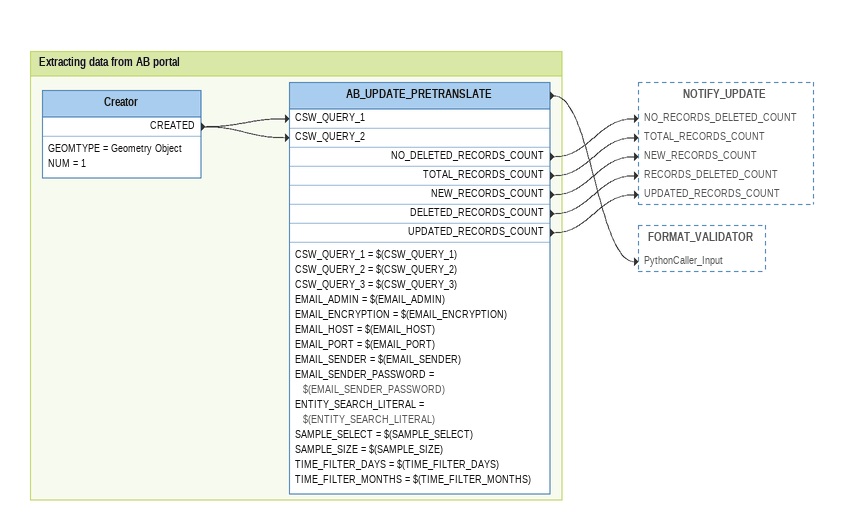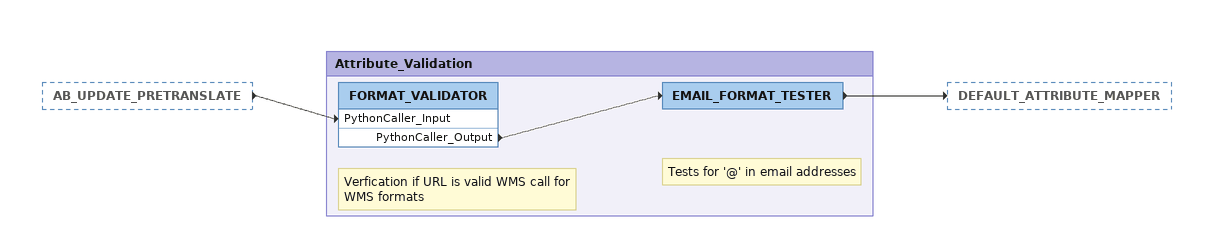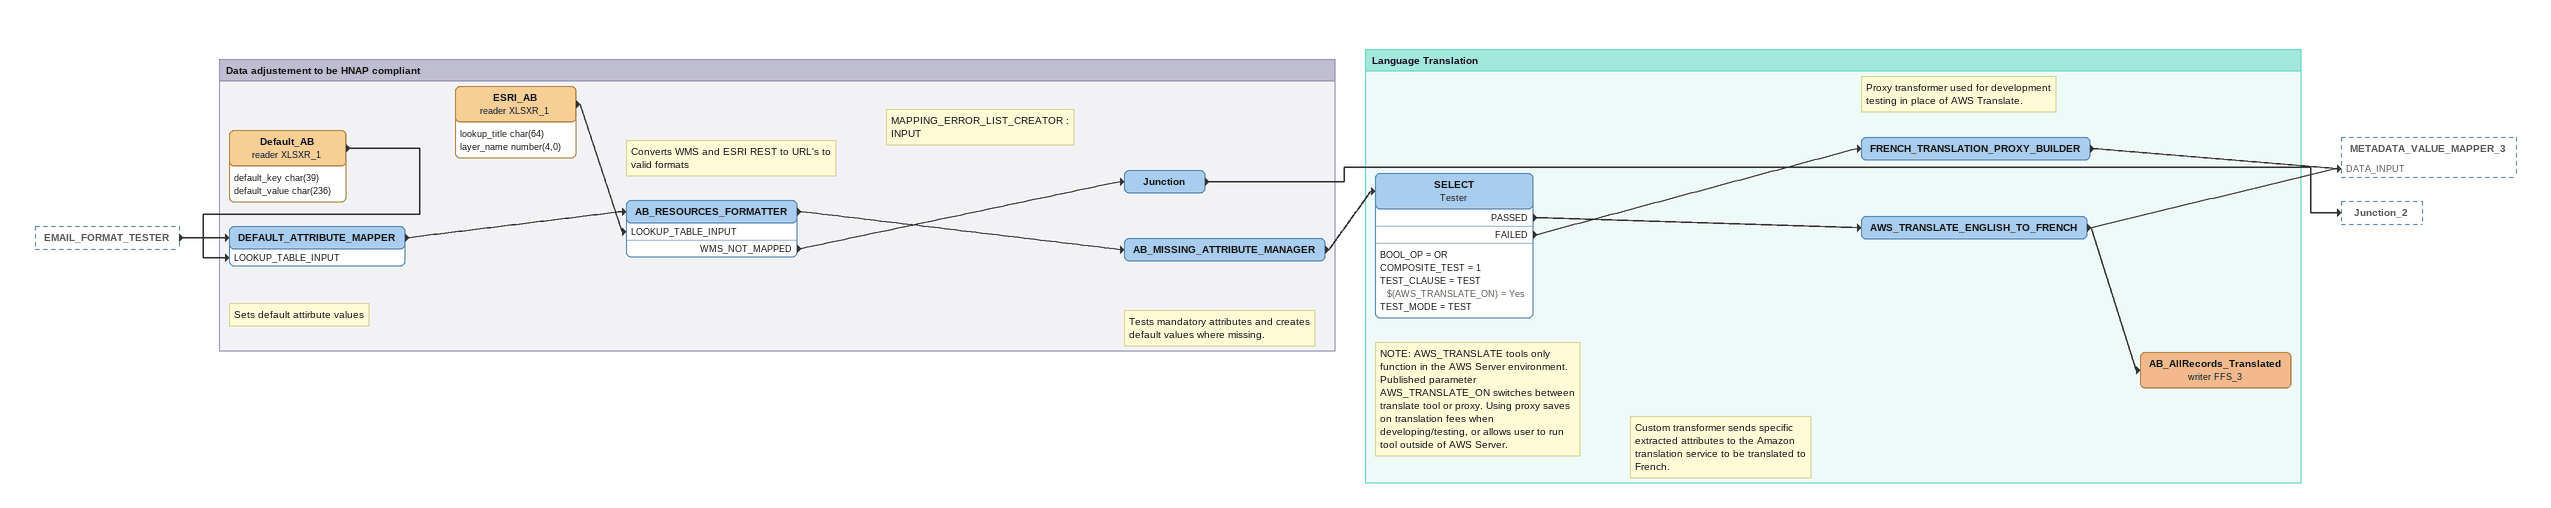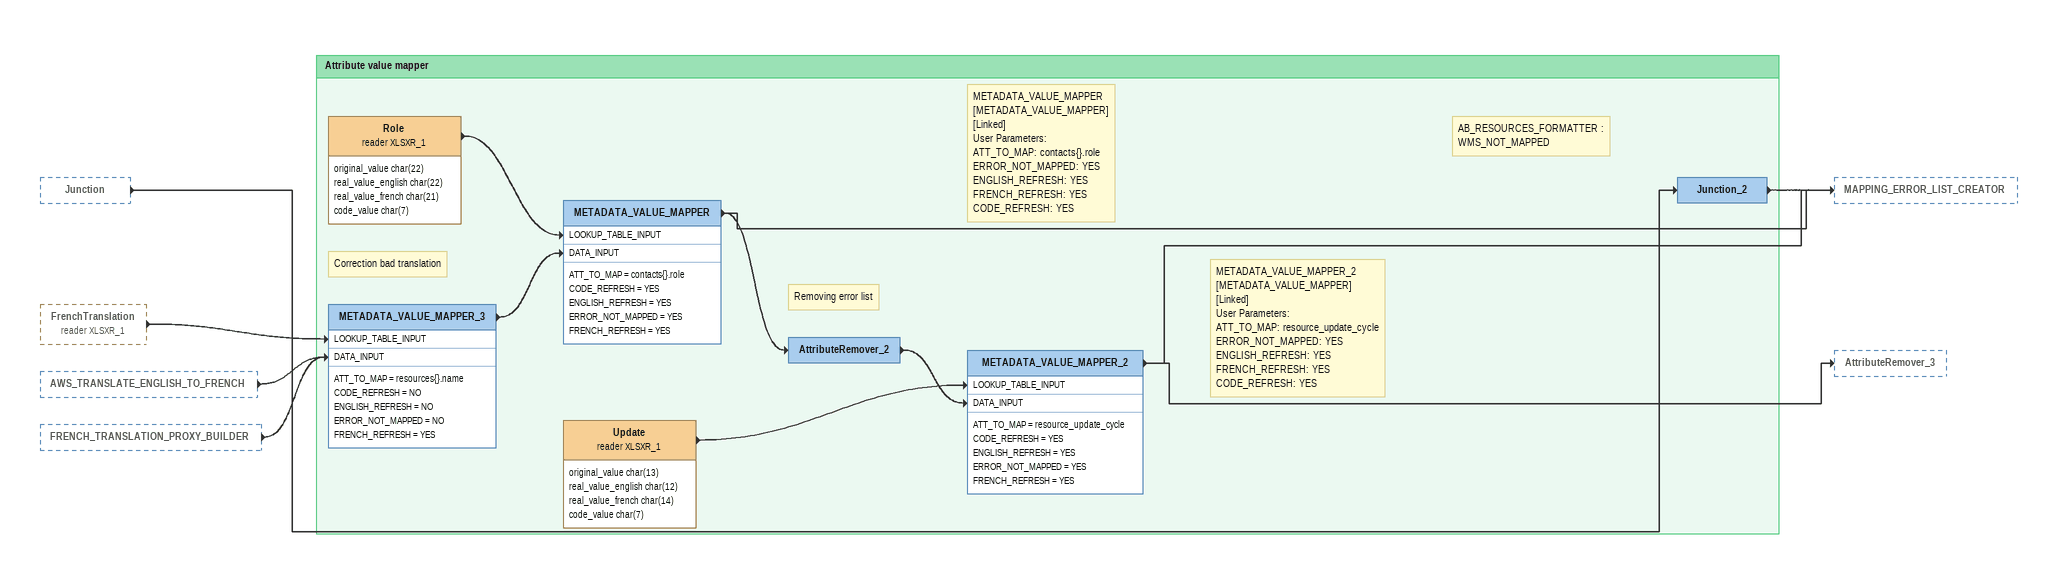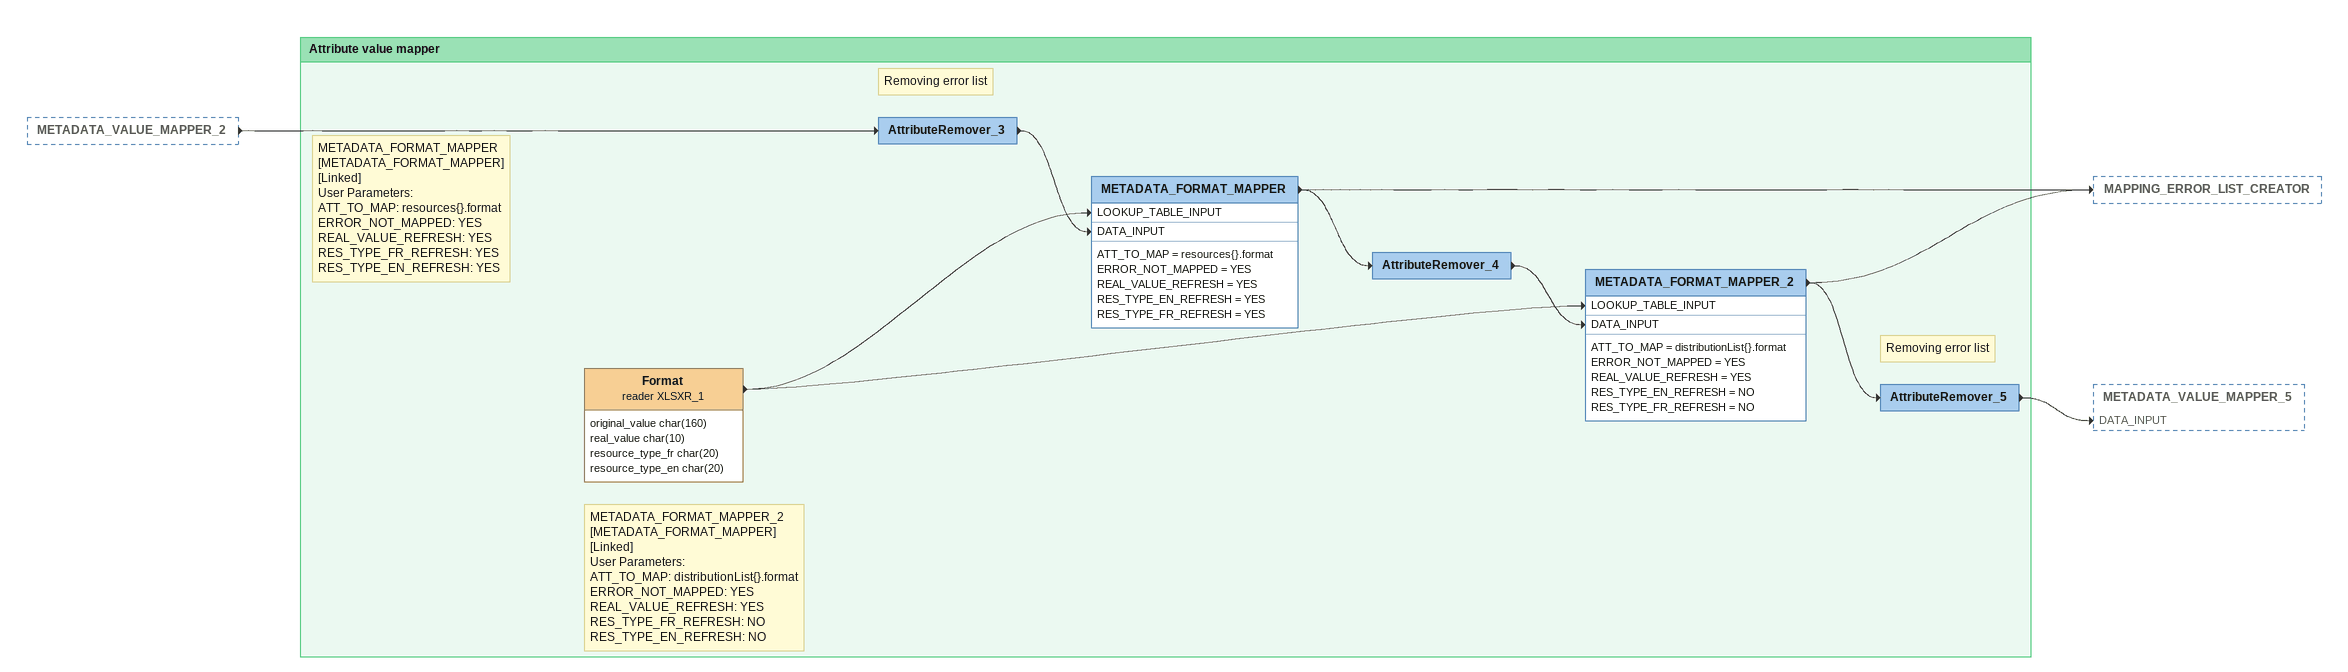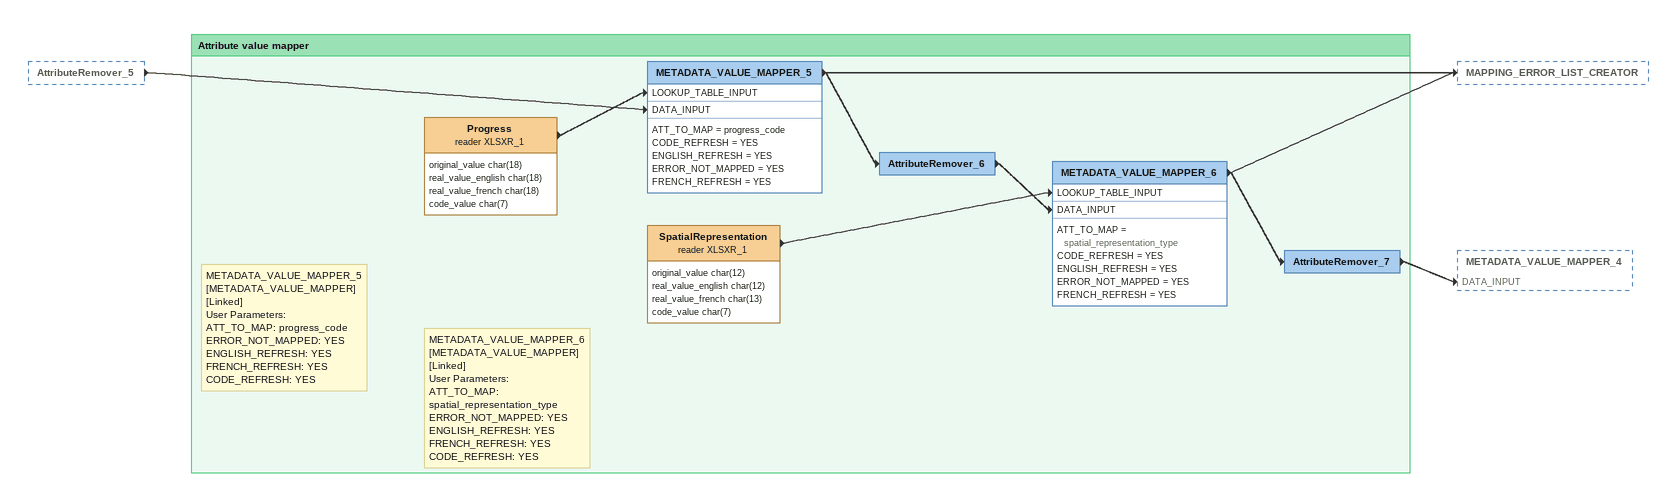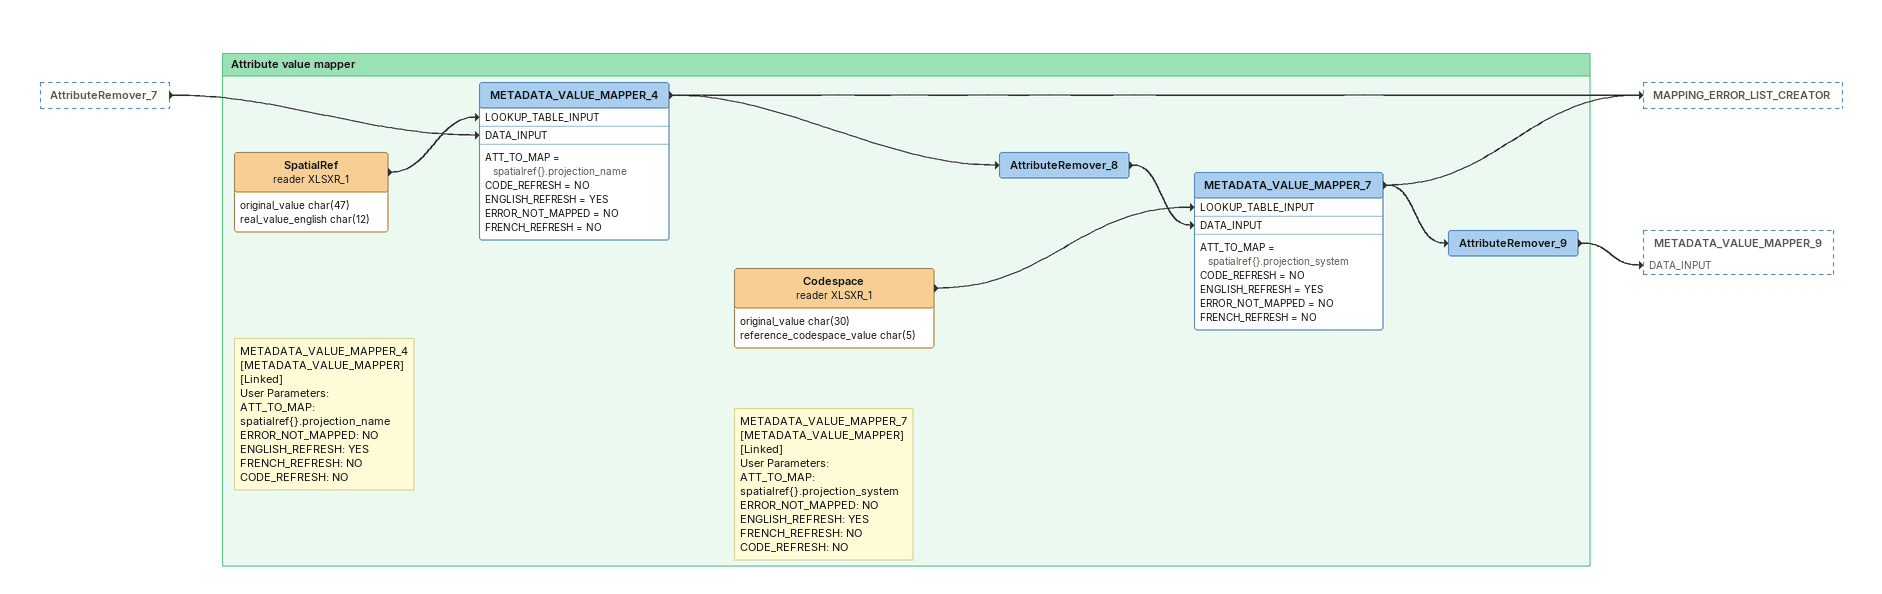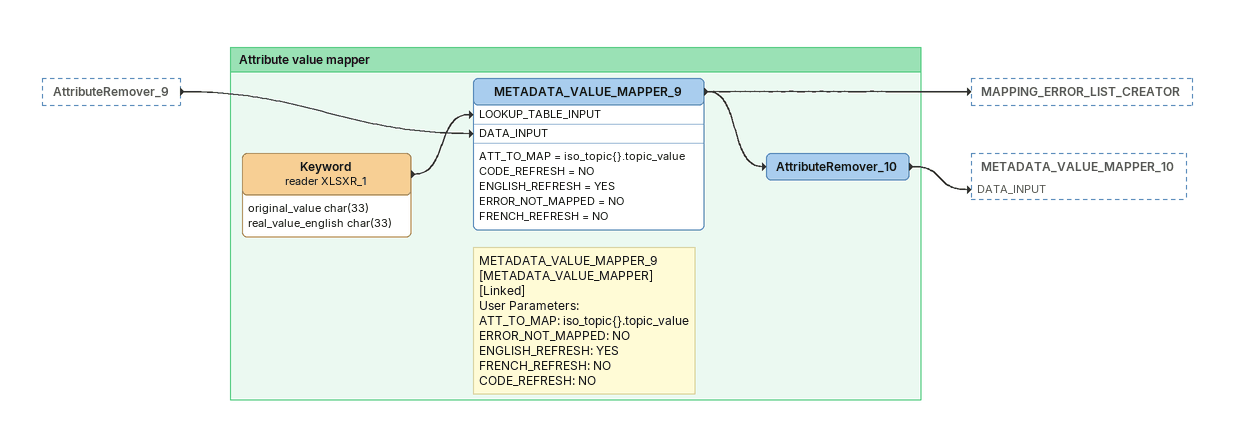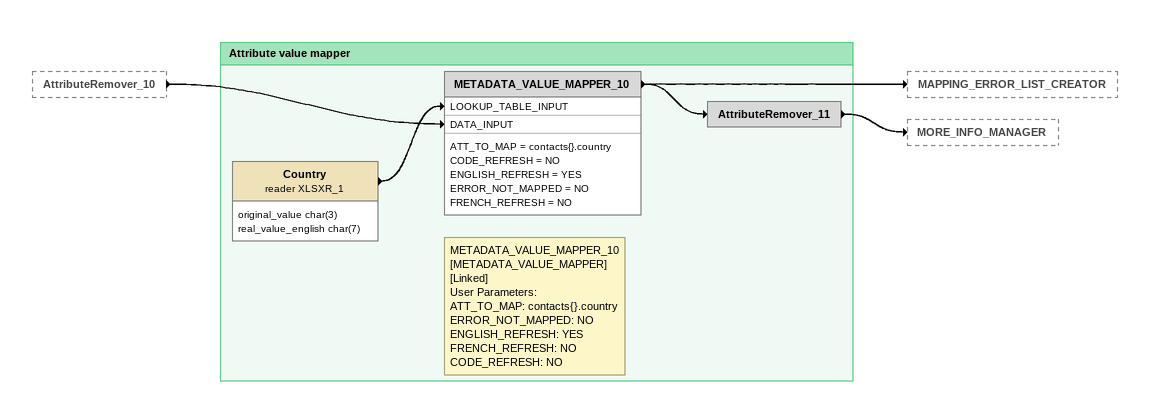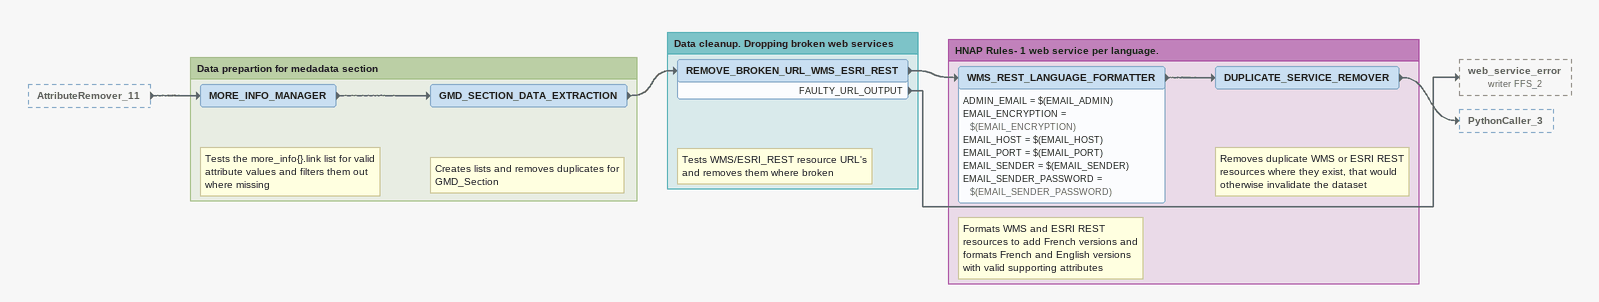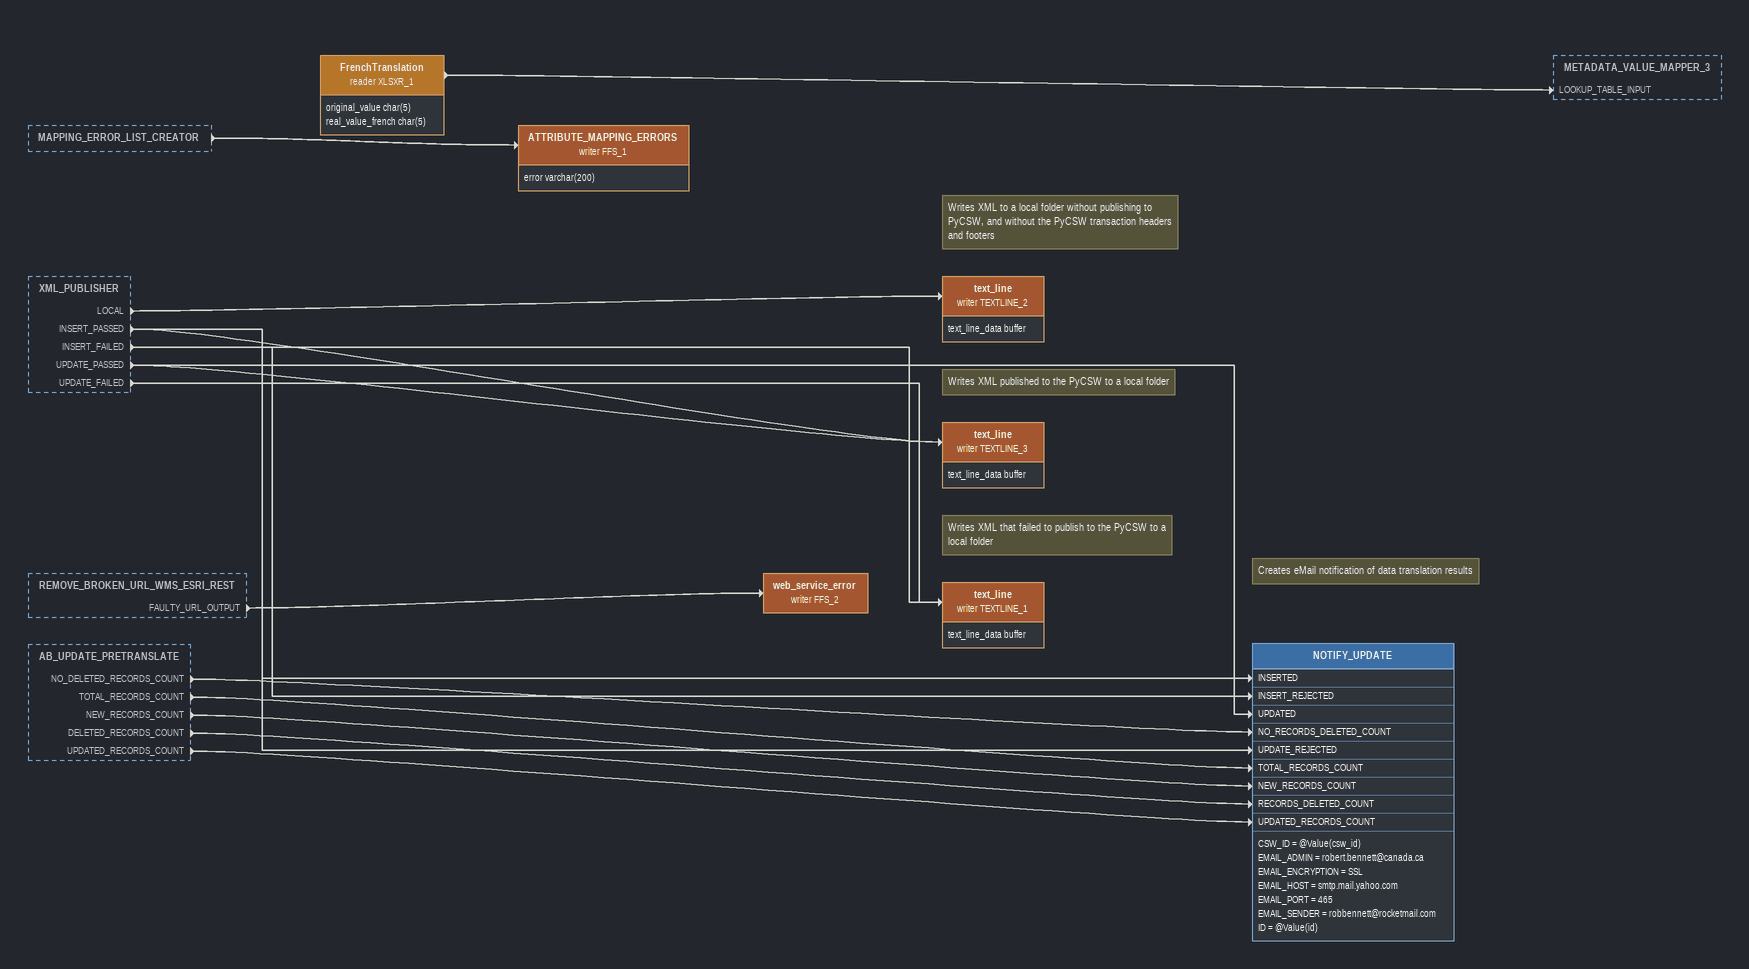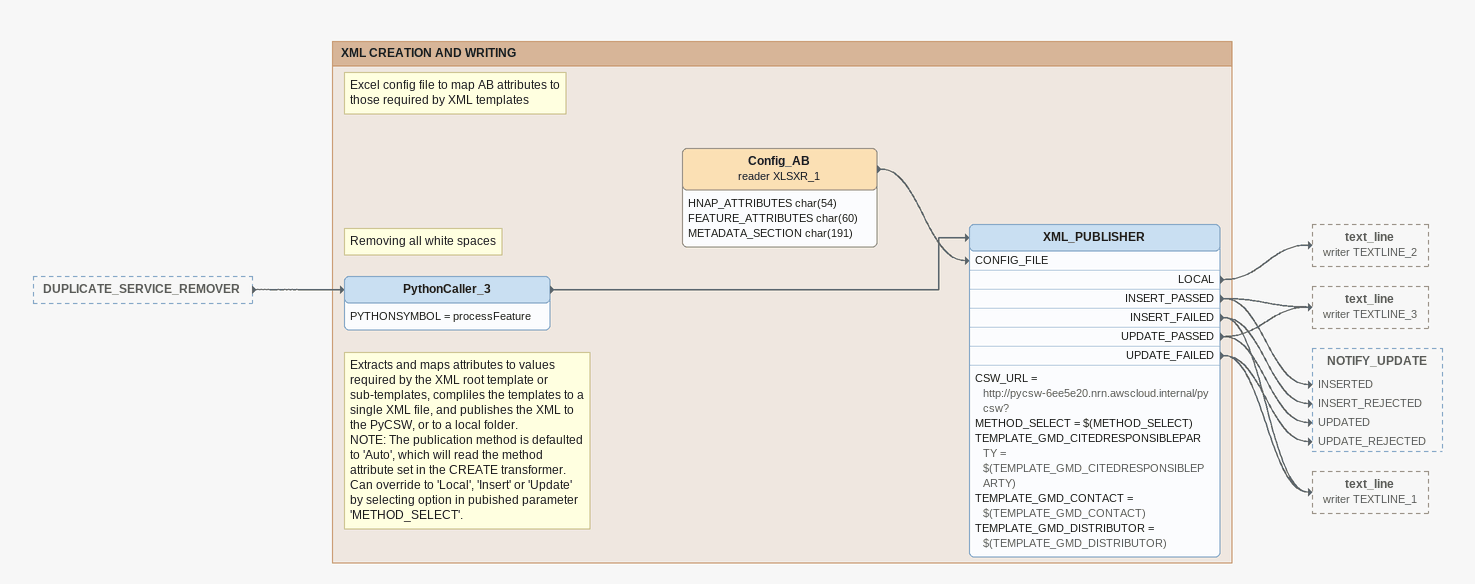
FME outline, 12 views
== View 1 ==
Bookmark: Extracting data from AB portal
Creator
    GEOMTYPE = Geometry Object
    NUM = 1
    CREATED -> AB_UPDATE_PRETRANSLATE [CSW_QUERY_1]
    CREATED -> AB_UPDATE_PRETRANSLATE [CSW_QUERY_2]
AB_UPDATE_PRETRANSLATE
    CSW_QUERY_1 = $(CSW_QUERY_1)
    CSW_QUERY_2 = $(CSW_QUERY_2)
    CSW_QUERY_3 = $(CSW_QUERY_3)
    EMAIL_ADMIN = $(EMAIL_ADMIN)
    EMAIL_ENCRYPTION = $(EMAIL_ENCRYPTION)
    EMAIL_HOST = $(EMAIL_HOST)
    EMAIL_PORT = $(EMAIL_PORT)
    EMAIL_SENDER = $(EMAIL_SENDER)
    EMAIL_SENDER_PASSWORD = $(EMAIL_SENDER_PASSWORD)
    ENTITY_SEARCH_LITERAL = $(ENTITY_SEARCH_LITERAL)
    SAMPLE_SELECT = $(SAMPLE_SELECT)
    SAMPLE_SIZE = $(SAMPLE_SIZE)
    TIME_FILTER_DAYS = $(TIME_FILTER_DAYS)
    TIME_FILTER_MONTHS = $(TIME_FILTER_MONTHS)
    NO_DELETED_RECORDS_COUNT -> NOTIFY_UPDATE [NO_RECORDS_DELETED_COUNT]
    TOTAL_RECORDS_COUNT -> NOTIFY_UPDATE [TOTAL_RECORDS_COUNT]
    NEW_RECORDS_COUNT -> NOTIFY_UPDATE [NEW_RECORDS_COUNT]
    DELETED_RECORDS_COUNT -> NOTIFY_UPDATE [RECORDS_DELETED_COUNT]
    -> FORMAT_VALIDATOR [PythonCaller_Input]
    UPDATED_RECORDS_COUNT -> NOTIFY_UPDATE [UPDATED_RECORDS_COUNT]

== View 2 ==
AB_UPDATE_PRETRANSLATE [outside]
    -> FORMAT_VALIDATOR [PythonCaller_Input]

Bookmark: Attribute_Validation
Note: Verfication if URL is valid WMS call for WMS formats
FORMAT_VALIDATOR
    PythonCaller_Output -> EMAIL_FORMAT_TESTER
Note: Tests for '@' in email addresses
EMAIL_FORMAT_TESTER
    -> DEFAULT_ATTRIBUTE_MAPPER

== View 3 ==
EMAIL_FORMAT_TESTER [outside]
    -> DEFAULT_ATTRIBUTE_MAPPER

Bookmark: Data adjustement to be HNAP compliant
Default_AB (reader XLSXR_1)
    attributes: default_key char(39), default_value char(236)
    -> DEFAULT_ATTRIBUTE_MAPPER [LOOKUP_TABLE_INPUT]
Note: Sets default attirbute values
DEFAULT_ATTRIBUTE_MAPPER
    -> AB_RESOURCES_FORMATTER
ESRI_AB (reader XLSXR_1)
    attributes: lookup_title char(64), layer_name number(4,0)
    -> AB_RESOURCES_FORMATTER [LOOKUP_TABLE_INPUT]
Note: Converts WMS and ESRI REST to URL's to valid formats
AB_RESOURCES_FORMATTER
    WMS_NOT_MAPPED -> Junction
    -> AB_MISSING_ATTRIBUTE_MANAGER
Note: MAPPING_ERROR_LIST_CREATOR : INPUT
Junction
    -> Junction_2
Note: Tests mandatory attributes and creates default values where missing.
AB_MISSING_ATTRIBUTE_MANAGER
    -> SELECT

Bookmark: Language Translation
Note: NOTE: AWS_TRANSLATE tools only function in the AWS Server environment. Published parameter AWS_TRANSLATE_ON switches between translate tool or proxy. Using proxy saves on translation fees when developing/testing, or allows user to run tool outside of AWS Server.
SELECT: Tester
    BOOL_OP = OR
    COMPOSITE_TEST = 1
    TEST_CLAUSE = TEST $(AWS_TRANSLATE_ON) = Yes
    TEST_MODE = TEST
    PASSED -> AWS_TRANSLATE_ENGLISH_TO_FRENCH
    FAILED -> FRENCH_TRANSLATION_PROXY_BUILDER
Note: Proxy transformer used for development testing in place of AWS Translate.
FRENCH_TRANSLATION_PROXY_BUILDER
    -> METADATA_VALUE_MAPPER_3 [DATA_INPUT]
Note: Custom transformer sends specific extracted attributes to the Amazon translation service to be translated to French.
AWS_TRANSLATE_ENGLISH_TO_FRENCH
    -> METADATA_VALUE_MAPPER_3 [DATA_INPUT]
    -> AB_AllRecords_Translated (writer FFS_3)
AB_AllRecords_Translated (writer FFS_3)

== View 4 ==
Junction [outside]
    -> Junction_2
FrenchTranslation (reader XLSXR_1) [outside]
    -> METADATA_VALUE_MAPPER_3 [LOOKUP_TABLE_INPUT]
AWS_TRANSLATE_ENGLISH_TO_FRENCH [outside]
    -> METADATA_VALUE_MAPPER_3 [DATA_INPUT]
FRENCH_TRANSLATION_PROXY_BUILDER [outside]
    -> METADATA_VALUE_MAPPER_3 [DATA_INPUT]

Bookmark: Attribute value mapper
Note: AB_RESOURCES_FORMATTER : WMS_NOT_MAPPED
Junction_2
    -> MAPPING_ERROR_LIST_CREATOR
Note: Correction bad translation
METADATA_VALUE_MAPPER_3
    ATT_TO_MAP = resources{}.name
    CODE_REFRESH = NO
    ENGLISH_REFRESH = NO
    ERROR_NOT_MAPPED = NO
    FRENCH_REFRESH = YES
    -> METADATA_VALUE_MAPPER [DATA_INPUT]
Role (reader XLSXR_1)
    attributes: original_value char(22), real_value_english char(22), real_value_french char(21), code_value char(7)
    -> METADATA_VALUE_MAPPER [LOOKUP_TABLE_INPUT]
Note: METADATA_VALUE_MAPPER [METADATA_VALUE_MAPPER] / [Linked] / User Parameters: / ATT_TO_MAP: contacts{}.role / ERROR_NOT_MAPPED: YES / ENGLISH_REFRESH: YES / FRENCH_REFRESH: YES / CODE_REFRESH: YES
METADATA_VALUE_MAPPER
    ATT_TO_MAP = contacts{}.role
    CODE_REFRESH = YES
    ENGLISH_REFRESH = YES
    ERROR_NOT_MAPPED = YES
    FRENCH_REFRESH = YES
    -> AttributeRemover_2
    -> MAPPING_ERROR_LIST_CREATOR
Note: Removing error list
AttributeRemover_2
    -> METADATA_VALUE_MAPPER_2 [DATA_INPUT]
Update (reader XLSXR_1)
    attributes: original_value char(13), real_value_english char(12), real_value_french char(14), code_value char(7)
    -> METADATA_VALUE_MAPPER_2 [LOOKUP_TABLE_INPUT]
Note: METADATA_VALUE_MAPPER_2 [METADATA_VALUE_MAPPER] / [Linked] / User Parameters: / ATT_TO_MAP: resource_update_cycle / ERROR_NOT_MAPPED: YES / ENGLISH_REFRESH: YES / FRENCH_REFRESH: YES / CODE_REFRESH: YES
METADATA_VALUE_MAPPER_2
    ATT_TO_MAP = resource_update_cycle
    CODE_REFRESH = YES
    ENGLISH_REFRESH = YES
    ERROR_NOT_MAPPED = YES
    FRENCH_REFRESH = YES
    -> MAPPING_ERROR_LIST_CREATOR
    -> AttributeRemover_3

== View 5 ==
METADATA_VALUE_MAPPER_2 [outside]
    -> AttributeRemover_3

Bookmark: Attribute value mapper
Note: Removing error list
AttributeRemover_3
    -> METADATA_FORMAT_MAPPER [DATA_INPUT]
Format (reader XLSXR_1)
    attributes: original_value char(160), real_value char(10), resource_type_fr char(20), resource_type_en char(20)
    -> METADATA_FORMAT_MAPPER [LOOKUP_TABLE_INPUT]
    -> METADATA_FORMAT_MAPPER_2 [LOOKUP_TABLE_INPUT]
Note: METADATA_FORMAT_MAPPER [METADATA_FORMAT_MAPPER] / [Linked] / User Parameters: / ATT_TO_MAP: resources{}.format / ERROR_NOT_MAPPED: YES / REAL_VALUE_REFRESH: YES / RES_TYPE_FR_REFRESH: YES / RES_TYPE_EN_REFRESH: YES
METADATA_FORMAT_MAPPER
    ATT_TO_MAP = resources{}.format
    ERROR_NOT_MAPPED = YES
    REAL_VALUE_REFRESH = YES
    RES_TYPE_EN_REFRESH = YES
    RES_TYPE_FR_REFRESH = YES
    -> AttributeRemover_4
    -> MAPPING_ERROR_LIST_CREATOR
AttributeRemover_4
    -> METADATA_FORMAT_MAPPER_2 [DATA_INPUT]
Note: METADATA_FORMAT_MAPPER_2 [METADATA_FORMAT_MAPPER] / [Linked] / User Parameters: / ATT_TO_MAP: distributionList{}.format / ERROR_NOT_MAPPED: YES / REAL_VALUE_REFRESH: YES / RES_TYPE_FR_REFRESH: NO / RES_TYPE_EN_REFRESH: NO
METADATA_FORMAT_MAPPER_2
    ATT_TO_MAP = distributionList{}.format
    ERROR_NOT_MAPPED = YES
    REAL_VALUE_REFRESH = YES
    RES_TYPE_EN_REFRESH = NO
    RES_TYPE_FR_REFRESH = NO
    -> AttributeRemover_5
    -> MAPPING_ERROR_LIST_CREATOR
Note: Removing error list
AttributeRemover_5
    -> METADATA_VALUE_MAPPER_5 [DATA_INPUT]

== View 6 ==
AttributeRemover_5 [outside]
    -> METADATA_VALUE_MAPPER_5 [DATA_INPUT]

Bookmark: Attribute value mapper
Progress (reader XLSXR_1)
    attributes: original_value char(18), real_value_english char(18), real_value_french char(18), code_value char(7)
    -> METADATA_VALUE_MAPPER_5 [LOOKUP_TABLE_INPUT]
Note: METADATA_VALUE_MAPPER_5 [METADATA_VALUE_MAPPER] / [Linked] / User Parameters: / ATT_TO_MAP: progress_code / ERROR_NOT_MAPPED: YES / ENGLISH_REFRESH: YES / FRENCH_REFRESH: YES / CODE_REFRESH: YES
METADATA_VALUE_MAPPER_5
    ATT_TO_MAP = progress_code
    CODE_REFRESH = YES
    ENGLISH_REFRESH = YES
    ERROR_NOT_MAPPED = YES
    FRENCH_REFRESH = YES
    -> AttributeRemover_6
    -> MAPPING_ERROR_LIST_CREATOR
AttributeRemover_6
    -> METADATA_VALUE_MAPPER_6 [DATA_INPUT]
SpatialRepresentation (reader XLSXR_1)
    attributes: original_value char(12), real_value_english char(12), real_value_french char(13), code_value char(7)
    -> METADATA_VALUE_MAPPER_6 [LOOKUP_TABLE_INPUT]
Note: METADATA_VALUE_MAPPER_6 [METADATA_VALUE_MAPPER] / [Linked] / User Parameters: / ATT_TO_MAP: spatial_representation_type / ERROR_NOT_MAPPED: YES / ENGLISH_REFRESH: YES / FRENCH_REFRESH: YES / CODE_REFRESH: YES
METADATA_VALUE_MAPPER_6
    ATT_TO_MAP = spatial_representation_type
    CODE_REFRESH = YES
    ENGLISH_REFRESH = YES
    ERROR_NOT_MAPPED = YES
    FRENCH_REFRESH = YES
    -> MAPPING_ERROR_LIST_CREATOR
    -> AttributeRemover_7
AttributeRemover_7
    -> METADATA_VALUE_MAPPER_4 [DATA_INPUT]

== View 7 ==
AttributeRemover_7 [outside]
    -> METADATA_VALUE_MAPPER_4 [DATA_INPUT]

Bookmark: Attribute value mapper
SpatialRef (reader XLSXR_1)
    attributes: original_value char(47), real_value_english char(12)
    -> METADATA_VALUE_MAPPER_4 [LOOKUP_TABLE_INPUT]
Note: METADATA_VALUE_MAPPER_4 [METADATA_VALUE_MAPPER] / [Linked] / User Parameters: / ATT_TO_MAP: spatialref{}.projection_name / ERROR_NOT_MAPPED: NO / ENGLISH_REFRESH: YES / FRENCH_REFRESH: NO / CODE_REFRESH: NO
METADATA_VALUE_MAPPER_4
    ATT_TO_MAP = spatialref{}.projection_name
    CODE_REFRESH = NO
    ENGLISH_REFRESH = YES
    ERROR_NOT_MAPPED = NO
    FRENCH_REFRESH = NO
    -> MAPPING_ERROR_LIST_CREATOR
    -> AttributeRemover_8
AttributeRemover_8
    -> METADATA_VALUE_MAPPER_7 [DATA_INPUT]
Codespace (reader XLSXR_1)
    attributes: original_value char(30), reference_codespace_value char(5)
    -> METADATA_VALUE_MAPPER_7 [LOOKUP_TABLE_INPUT]
Note: METADATA_VALUE_MAPPER_7 [METADATA_VALUE_MAPPER] / [Linked] / User Parameters: / ATT_TO_MAP: spatialref{}.projection_system / ERROR_NOT_MAPPED: NO / ENGLISH_REFRESH: YES / FRENCH_REFRESH: NO / CODE_REFRESH: NO
METADATA_VALUE_MAPPER_7
    ATT_TO_MAP = spatialref{}.projection_system
    CODE_REFRESH = NO
    ENGLISH_REFRESH = YES
    ERROR_NOT_MAPPED = NO
    FRENCH_REFRESH = NO
    -> MAPPING_ERROR_LIST_CREATOR
    -> AttributeRemover_9
AttributeRemover_9
    -> METADATA_VALUE_MAPPER_9 [DATA_INPUT]

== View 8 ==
AttributeRemover_9 [outside]
    -> METADATA_VALUE_MAPPER_9 [DATA_INPUT]

Bookmark: Attribute value mapper
Keyword (reader XLSXR_1)
    attributes: original_value char(33), real_value_english char(33)
    -> METADATA_VALUE_MAPPER_9 [LOOKUP_TABLE_INPUT]
Note: METADATA_VALUE_MAPPER_9 [METADATA_VALUE_MAPPER] / [Linked] / User Parameters: / ATT_TO_MAP: iso_topic{}.topic_value / ERROR_NOT_MAPPED: NO / ENGLISH_REFRESH: YES / FRENCH_REFRESH: NO / CODE_REFRESH: NO
METADATA_VALUE_MAPPER_9
    ATT_TO_MAP = iso_topic{}.topic_value
    CODE_REFRESH = NO
    ENGLISH_REFRESH = YES
    ERROR_NOT_MAPPED = NO
    FRENCH_REFRESH = NO
    -> AttributeRemover_10
    -> MAPPING_ERROR_LIST_CREATOR
AttributeRemover_10
    -> METADATA_VALUE_MAPPER_10 [DATA_INPUT]

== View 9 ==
AttributeRemover_10 [outside]
    -> METADATA_VALUE_MAPPER_10 [DATA_INPUT]

Bookmark: Attribute value mapper
Country (reader XLSXR_1)
    attributes: original_value char(3), real_value_english char(7)
    -> METADATA_VALUE_MAPPER_10 [LOOKUP_TABLE_INPUT]
Note: METADATA_VALUE_MAPPER_10 [METADATA_VALUE_MAPPER] / [Linked] / User Parameters: / ATT_TO_MAP: contacts{}.country / ERROR_NOT_MAPPED: NO / ENGLISH_REFRESH: YES / FRENCH_REFRESH: NO / CODE_REFRESH: NO
METADATA_VALUE_MAPPER_10
    ATT_TO_MAP = contacts{}.country
    CODE_REFRESH = NO
    ENGLISH_REFRESH = YES
    ERROR_NOT_MAPPED = NO
    FRENCH_REFRESH = NO
    -> AttributeRemover_11
    -> MAPPING_ERROR_LIST_CREATOR
AttributeRemover_11
    -> MORE_INFO_MANAGER

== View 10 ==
AttributeRemover_11 [outside]
    -> MORE_INFO_MANAGER

Bookmark: Data prepartion for medadata section
Note: Tests the more_info{}.link list for valid attribute values and filters them out where missing
MORE_INFO_MANAGER
    -> GMD_SECTION_DATA_EXTRACTION
Note: Creates lists and removes duplicates for GMD_Section
GMD_SECTION_DATA_EXTRACTION
    -> REMOVE_BROKEN_URL_WMS_ESRI_REST

Bookmark: Data cleanup. Dropping broken web services
Note: Tests WMS/ESRI_REST resource URL's and removes them where broken
REMOVE_BROKEN_URL_WMS_ESRI_REST
    -> WMS_REST_LANGUAGE_FORMATTER
    FAULTY_URL_OUTPUT -> web_service_error (writer FFS_2)

Bookmark: HNAP Rules- 1 web service per language.
Note: Formats WMS and ESRI REST resources to add French versions and formats French and English versions with valid supporting attributes
WMS_REST_LANGUAGE_FORMATTER
    ADMIN_EMAIL = $(EMAIL_ADMIN)
    EMAIL_ENCRYPTION = $(EMAIL_ENCRYPTION)
    EMAIL_HOST = $(EMAIL_HOST)
    EMAIL_PORT = $(EMAIL_PORT)
    EMAIL_SENDER = $(EMAIL_SENDER)
    EMAIL_SENDER_PASSWORD = $(EMAIL_SENDER_PASSWORD)
    -> DUPLICATE_SERVICE_REMOVER
Note: Removes duplicate WMS or ESRI REST resources where they exist, that would otherwise invalidate the dataset
DUPLICATE_SERVICE_REMOVER
    -> PythonCaller_3

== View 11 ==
MAPPING_ERROR_LIST_CREATOR [outside]
    -> ATTRIBUTE_MAPPING_ERRORS (writer FFS_1)
XML_PUBLISHER [outside]
    LOCAL -> text_line (writer TEXTLINE_2)
    INSERT_PASSED -> text_line (writer TEXTLINE_3)
    INSERT_PASSED -> NOTIFY_UPDATE [INSERTED]
    INSERT_FAILED -> text_line (writer TEXTLINE_1)
    INSERT_FAILED -> NOTIFY_UPDATE [INSERT_REJECTED]
    UPDATE_PASSED -> text_line (writer TEXTLINE_3)
    UPDATE_PASSED -> NOTIFY_UPDATE [UPDATED]
    UPDATE_FAILED -> text_line (writer TEXTLINE_1)
    UPDATE_FAILED -> NOTIFY_UPDATE [UPDATE_REJECTED]
REMOVE_BROKEN_URL_WMS_ESRI_REST [outside]
    FAULTY_URL_OUTPUT -> web_service_error (writer FFS_2)
AB_UPDATE_PRETRANSLATE [outside]
    NO_DELETED_RECORDS_COUNT -> NOTIFY_UPDATE [NO_RECORDS_DELETED_COUNT]
    TOTAL_RECORDS_COUNT -> NOTIFY_UPDATE [TOTAL_RECORDS_COUNT]
    NEW_RECORDS_COUNT -> NOTIFY_UPDATE [NEW_RECORDS_COUNT]
    DELETED_RECORDS_COUNT -> NOTIFY_UPDATE [RECORDS_DELETED_COUNT]
    UPDATED_RECORDS_COUNT -> NOTIFY_UPDATE [UPDATED_RECORDS_COUNT]
FrenchTranslation (reader XLSXR_1)
    attributes: original_value char(5), real_value_french char(5)
    -> METADATA_VALUE_MAPPER_3 [LOOKUP_TABLE_INPUT]
web_service_error (writer FFS_2)
ATTRIBUTE_MAPPING_ERRORS (writer FFS_1)
    attributes: error varchar(200)
Note: Writes XML to a local folder without publishing to PyCSW, and without the PyCSW transaction headers and footers
text_line (writer TEXTLINE_2)
    attributes: text_line_data buffer
Note: Writes XML published to the PyCSW to a local folder
text_line (writer TEXTLINE_3)
    attributes: text_line_data buffer
Note: Writes XML that failed to publish to the PyCSW to a local folder
text_line (writer TEXTLINE_1)
    attributes: text_line_data buffer
Note: Creates eMail notification of data translation results
NOTIFY_UPDATE
    CSW_ID = @Value(csw_id)
    EMAIL_ADMIN = robert.bennett@canada.ca
    EMAIL_ENCRYPTION = SSL
    EMAIL_HOST = smtp.mail.yahoo.com
    EMAIL_PORT = 465
    EMAIL_SENDER = robbennett@rocketmail.com
    ID = @Value(id)

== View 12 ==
DUPLICATE_SERVICE_REMOVER [outside]
    -> PythonCaller_3

Bookmark: XML CREATION AND WRITING
Note: Extracts and maps attributes to values required by the XML root template or sub-templates, compliles the templates to a single XML file, and publishes the XML to the PyCSW, or to a local folder. / NOTE: The publication method is defaulted to 'Auto', which will read the method attribute set in the CREATE transformer. Can override to 'Local', 'Insert' or 'Update' by selecting option in pubished parameter 'METHOD_SELECT'.
Note: Removing all white spaces
PythonCaller_3
    PYTHONSYMBOL = processFeature
    -> XML_PUBLISHER
Note: Excel config file to map AB attributes to those required by XML templates
Config_AB (reader XLSXR_1)
    attributes: HNAP_ATTRIBUTES char(54), FEATURE_ATTRIBUTES char(60), METADATA_SECTION char(191)
    -> XML_PUBLISHER [CONFIG_FILE]
XML_PUBLISHER
    CSW_URL = http://pycsw-6ee5e20.nrn.awscloud.internal/pycsw?
    METHOD_SELECT = $(METHOD_SELECT)
    TEMPLATE_GMD_CITEDRESPONSIBLEPARTY = $(TEMPLATE_GMD_CITEDRESPONSIBLEPARTY)
    TEMPLATE_GMD_CONTACT = $(TEMPLATE_GMD_CONTACT)
    TEMPLATE_GMD_DISTRIBUTOR = $(TEMPLATE_GMD_DISTRIBUTOR)
    LOCAL -> text_line (writer TEXTLINE_2)
    INSERT_PASSED -> text_line (writer TEXTLINE_3)
    INSERT_PASSED -> NOTIFY_UPDATE [INSERTED]
    INSERT_FAILED -> text_line (writer TEXTLINE_1)
    INSERT_FAILED -> NOTIFY_UPDATE [INSERT_REJECTED]
    UPDATE_PASSED -> text_line (writer TEXTLINE_3)
    UPDATE_PASSED -> NOTIFY_UPDATE [UPDATED]
    UPDATE_FAILED -> text_line (writer TEXTLINE_1)
    UPDATE_FAILED -> NOTIFY_UPDATE [UPDATE_REJECTED]
